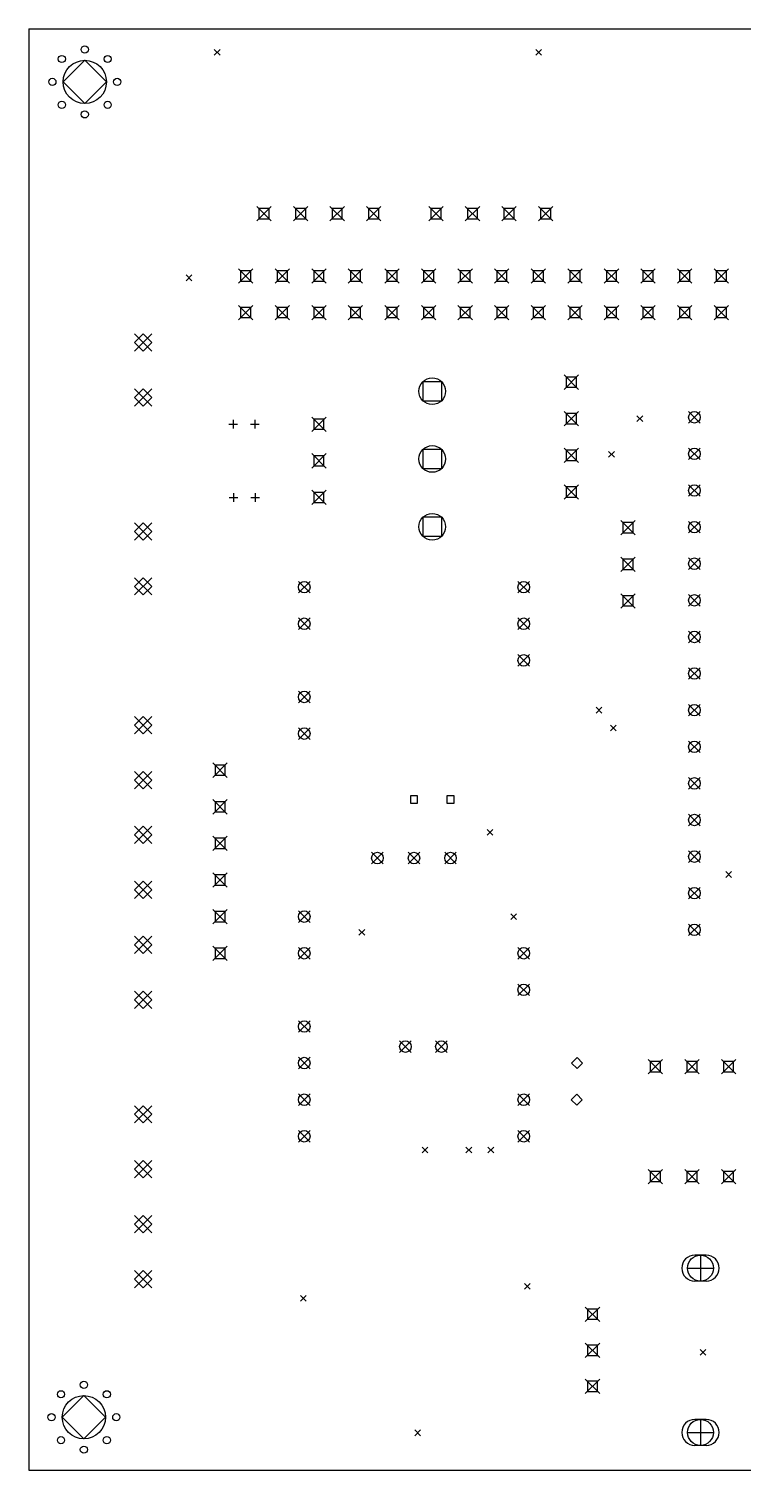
# Model space of a CAD drawing. Extents: x 3.82 to 7.87, y -7.69 to -1.56.
# Drawn here: x 3.937 to 5.89, y -5.502 to -1.565 of the extents above; entities that cross this region are included whole.
import ezdxf

# ---------------------------------------------------------------- set-up
doc = ezdxf.new("R2010")
doc.units = 0
doc.header["$MEASUREMENT"] = 0
doc.layers.add('BLACK', color=7, linetype='CONTINUOUS')

msp = doc.modelspace()

# ---------------------------------------------------------------- linework, layer by layer
at = {"layer": 'BLACK', "linetype": 'CONTINUOUS'}
for p, q in [((3.93701, -1.56496), (7.87402, -1.56496)), ((3.93701, -1.56496), (3.93701, -5.50197)), ((4.09, -1.65094), (4.03094, -1.71)), ((4.14906, -1.71), (4.09, -1.65094)), ((4.44413, -1.62113), (4.45987, -1.63687)), ((4.45987, -1.62113), (4.44413, -1.63687)), ((5.32313, -1.62113), (5.33887, -1.63687)), ((5.33887, -1.62113), (5.32313, -1.63687)), ((4.03094, -1.71), (4.09, -1.76906)), ((4.09, -1.76906), (4.14906, -1.71)), ((4.56031, -2.05031), (4.59969, -2.08969)), ((4.59969, -2.05031), (4.56031, -2.08969)), ((4.59392, -2.05608), (4.56608, -2.05608)), ((4.56608, -2.05608), (4.56608, -2.08392)), ((4.56608, -2.08392), (4.59392, -2.08392)), ((4.59392, -2.08392), (4.59392, -2.05608)), ((4.66031, -2.05031), (4.69969, -2.08969)), ((4.69969, -2.05031), (4.66031, -2.08969)), ((4.69392, -2.05608), (4.66608, -2.05608)), ((4.66608, -2.05608), (4.66608, -2.08392)), ((4.66608, -2.08392), (4.69392, -2.08392)), ((4.69392, -2.08392), (4.69392, -2.05608)), ((4.76031, -2.05031), (4.79969, -2.08969)), ((4.79969, -2.05031), (4.76031, -2.08969)), ((4.79392, -2.05608), (4.76608, -2.05608)), ((4.76608, -2.05608), (4.76608, -2.08392)), ((4.76608, -2.08392), (4.79392, -2.08392)), ((4.79392, -2.08392), (4.79392, -2.05608)), ((4.86031, -2.05031), (4.89969, -2.08969)), ((4.89969, -2.05031), (4.86031, -2.08969)), ((4.89392, -2.05608), (4.86608, -2.05608)), ((4.86608, -2.05608), (4.86608, -2.08392)), ((4.86608, -2.08392), (4.89392, -2.08392)), ((4.89392, -2.08392), (4.89392, -2.05608)), ((5.03031, -2.05031), (5.06969, -2.08969)), ((5.06969, -2.05031), (5.03031, -2.08969)), ((5.06392, -2.05608), (5.03608, -2.05608)), ((5.03608, -2.05608), (5.03608, -2.08392)), ((5.03608, -2.08392), (5.06392, -2.08392)), ((5.06392, -2.08392), (5.06392, -2.05608)), ((5.13031, -2.05031), (5.16969, -2.08969)), ((5.16969, -2.05031), (5.13031, -2.08969)), ((5.16392, -2.05608), (5.13608, -2.05608)), ((5.13608, -2.05608), (5.13608, -2.08392)), ((5.13608, -2.08392), (5.16392, -2.08392)), ((5.16392, -2.08392), (5.16392, -2.05608)), ((5.23031, -2.05031), (5.26969, -2.08969)), ((5.26969, -2.05031), (5.23031, -2.08969)), ((5.26392, -2.05608), (5.23608, -2.05608)), ((5.23608, -2.05608), (5.23608, -2.08392)), ((5.23608, -2.08392), (5.26392, -2.08392)), ((5.26392, -2.08392), (5.26392, -2.05608)), ((5.33031, -2.05031), (5.36969, -2.08969)), ((5.36969, -2.05031), (5.33031, -2.08969)), ((5.36392, -2.05608), (5.33608, -2.05608)), ((5.33608, -2.05608), (5.33608, -2.08392)), ((5.33608, -2.08392), (5.36392, -2.08392)), ((5.36392, -2.08392), (5.36392, -2.05608)), ((4.36713, -2.23713), (4.38287, -2.25287)), ((4.38287, -2.23713), (4.36713, -2.25287)), ((4.51031, -2.22031), (4.54969, -2.25969)), ((4.54969, -2.22031), (4.51031, -2.25969)), ((4.54392, -2.22608), (4.51608, -2.22608)), ((4.51608, -2.22608), (4.51608, -2.25392)), ((4.54392, -2.25392), (4.54392, -2.22608)), ((4.61031, -2.22031), (4.64969, -2.25969)), ((4.64969, -2.22031), (4.61031, -2.25969)), ((4.64392, -2.22608), (4.61608, -2.22608)), ((4.61608, -2.22608), (4.61608, -2.25392)), ((4.64392, -2.25392), (4.64392, -2.22608)), ((4.71031, -2.22031), (4.74969, -2.25969)), ((4.74969, -2.22031), (4.71031, -2.25969)), ((4.74392, -2.22608), (4.71608, -2.22608)), ((4.71608, -2.22608), (4.71608, -2.25392)), ((4.74392, -2.25392), (4.74392, -2.22608)), ((4.81031, -2.22031), (4.84969, -2.25969)), ((4.84969, -2.22031), (4.81031, -2.25969)), ((4.84392, -2.22608), (4.81608, -2.22608)), ((4.81608, -2.22608), (4.81608, -2.25392)), ((4.84392, -2.25392), (4.84392, -2.22608)), ((4.91031, -2.22031), (4.94969, -2.25969)), ((4.94969, -2.22031), (4.91031, -2.25969)), ((4.94392, -2.22608), (4.91608, -2.22608)), ((4.91608, -2.22608), (4.91608, -2.25392)), ((4.94392, -2.25392), (4.94392, -2.22608)), ((5.01031, -2.22031), (5.04969, -2.25969)), ((5.04969, -2.22031), (5.01031, -2.25969)), ((5.04392, -2.22608), (5.01608, -2.22608)), ((5.01608, -2.22608), (5.01608, -2.25392)), ((5.04392, -2.25392), (5.04392, -2.22608)), ((5.11031, -2.22031), (5.14969, -2.25969)), ((5.14969, -2.22031), (5.11031, -2.25969)), ((5.14392, -2.22608), (5.11608, -2.22608)), ((5.11608, -2.22608), (5.11608, -2.25392)), ((5.14392, -2.25392), (5.14392, -2.22608)), ((5.21031, -2.22031), (5.24969, -2.25969)), ((5.24969, -2.22031), (5.21031, -2.25969)), ((5.24392, -2.22608), (5.21608, -2.22608)), ((5.21608, -2.22608), (5.21608, -2.25392)), ((5.24392, -2.25392), (5.24392, -2.22608)), ((5.31031, -2.22031), (5.34969, -2.25969)), ((5.34969, -2.22031), (5.31031, -2.25969)), ((5.34392, -2.22608), (5.31608, -2.22608)), ((5.31608, -2.22608), (5.31608, -2.25392)), ((5.34392, -2.25392), (5.34392, -2.22608)), ((5.41031, -2.22031), (5.44969, -2.25969)), ((5.44969, -2.22031), (5.41031, -2.25969)), ((5.44392, -2.22608), (5.41608, -2.22608)), ((5.41608, -2.22608), (5.41608, -2.25392)), ((5.44392, -2.25392), (5.44392, -2.22608)), ((5.51031, -2.22031), (5.54969, -2.25969)), ((5.54969, -2.22031), (5.51031, -2.25969)), ((5.54392, -2.22608), (5.51608, -2.22608)), ((5.51608, -2.22608), (5.51608, -2.25392)), ((5.54392, -2.25392), (5.54392, -2.22608)), ((5.61031, -2.22031), (5.64969, -2.25969)), ((5.64969, -2.22031), (5.61031, -2.25969)), ((5.64392, -2.22608), (5.61608, -2.22608)), ((5.61608, -2.22608), (5.61608, -2.25392)), ((5.64392, -2.25392), (5.64392, -2.22608)), ((5.71031, -2.22031), (5.74969, -2.25969)), ((5.74969, -2.22031), (5.71031, -2.25969)), ((5.74392, -2.22608), (5.71608, -2.22608)), ((5.71608, -2.22608), (5.71608, -2.25392)), ((5.74392, -2.25392), (5.74392, -2.22608)), ((5.81031, -2.22031), (5.84969, -2.25969)), ((5.84969, -2.22031), (5.81031, -2.25969)), ((5.84392, -2.22608), (5.81608, -2.22608)), ((5.81608, -2.22608), (5.81608, -2.25392)), ((5.84392, -2.25392), (5.84392, -2.22608)), ((4.51608, -2.25392), (4.54392, -2.25392)), ((4.61608, -2.25392), (4.64392, -2.25392)), ((4.71608, -2.25392), (4.74392, -2.25392)), ((4.81608, -2.25392), (4.84392, -2.25392)), ((4.91608, -2.25392), (4.94392, -2.25392)), ((5.01608, -2.25392), (5.04392, -2.25392)), ((5.11608, -2.25392), (5.14392, -2.25392)), ((5.21608, -2.25392), (5.24392, -2.25392)), ((5.31608, -2.25392), (5.34392, -2.25392)), ((5.41608, -2.25392), (5.44392, -2.25392)), ((5.51608, -2.25392), (5.54392, -2.25392)), ((5.61608, -2.25392), (5.64392, -2.25392)), ((5.71608, -2.25392), (5.74392, -2.25392)), ((5.81608, -2.25392), (5.84392, -2.25392)), ((4.51031, -2.32031), (4.54969, -2.35969)), ((4.54969, -2.32031), (4.51031, -2.35969)), ((4.61031, -2.32031), (4.64969, -2.35969)), ((4.64969, -2.32031), (4.61031, -2.35969)), ((4.71031, -2.32031), (4.74969, -2.35969)), ((4.74969, -2.32031), (4.71031, -2.35969)), ((4.81031, -2.32031), (4.84969, -2.35969)), ((4.84969, -2.32031), (4.81031, -2.35969)), ((4.91031, -2.32031), (4.94969, -2.35969)), ((4.94969, -2.32031), (4.91031, -2.35969)), ((5.01031, -2.32031), (5.04969, -2.35969)), ((5.04969, -2.32031), (5.01031, -2.35969)), ((5.11031, -2.32031), (5.14969, -2.35969)), ((5.14969, -2.32031), (5.11031, -2.35969)), ((5.21031, -2.32031), (5.24969, -2.35969)), ((5.24969, -2.32031), (5.21031, -2.35969)), ((5.31031, -2.32031), (5.34969, -2.35969)), ((5.34969, -2.32031), (5.31031, -2.35969)), ((5.41031, -2.32031), (5.44969, -2.35969)), ((5.44969, -2.32031), (5.41031, -2.35969)), ((5.51031, -2.32031), (5.54969, -2.35969)), ((5.54969, -2.32031), (5.51031, -2.35969)), ((5.61031, -2.32031), (5.64969, -2.35969)), ((5.64969, -2.32031), (5.61031, -2.35969)), ((5.71031, -2.32031), (5.74969, -2.35969)), ((5.74969, -2.32031), (5.71031, -2.35969)), ((5.81031, -2.32031), (5.84969, -2.35969)), ((5.84969, -2.32031), (5.81031, -2.35969)), ((4.54392, -2.32608), (4.51608, -2.32608)), ((4.51608, -2.32608), (4.51608, -2.35392)), ((4.51608, -2.35392), (4.54392, -2.35392)), ((4.54392, -2.35392), (4.54392, -2.32608)), ((4.64392, -2.32608), (4.61608, -2.32608)), ((4.61608, -2.32608), (4.61608, -2.35392)), ((4.61608, -2.35392), (4.64392, -2.35392)), ((4.64392, -2.35392), (4.64392, -2.32608)), ((4.74392, -2.32608), (4.71608, -2.32608)), ((4.71608, -2.32608), (4.71608, -2.35392)), ((4.71608, -2.35392), (4.74392, -2.35392)), ((4.74392, -2.35392), (4.74392, -2.32608)), ((4.84392, -2.32608), (4.81608, -2.32608)), ((4.81608, -2.32608), (4.81608, -2.35392)), ((4.81608, -2.35392), (4.84392, -2.35392)), ((4.84392, -2.35392), (4.84392, -2.32608)), ((4.94392, -2.32608), (4.91608, -2.32608)), ((4.91608, -2.32608), (4.91608, -2.35392)), ((4.91608, -2.35392), (4.94392, -2.35392)), ((4.94392, -2.35392), (4.94392, -2.32608)), ((5.04392, -2.32608), (5.01608, -2.32608)), ((5.01608, -2.32608), (5.01608, -2.35392)), ((5.01608, -2.35392), (5.04392, -2.35392)), ((5.04392, -2.35392), (5.04392, -2.32608)), ((5.14392, -2.32608), (5.11608, -2.32608)), ((5.11608, -2.32608), (5.11608, -2.35392)), ((5.11608, -2.35392), (5.14392, -2.35392)), ((5.14392, -2.35392), (5.14392, -2.32608)), ((5.24392, -2.32608), (5.21608, -2.32608)), ((5.21608, -2.32608), (5.21608, -2.35392)), ((5.21608, -2.35392), (5.24392, -2.35392)), ((5.24392, -2.35392), (5.24392, -2.32608)), ((5.34392, -2.32608), (5.31608, -2.32608)), ((5.31608, -2.32608), (5.31608, -2.35392)), ((5.31608, -2.35392), (5.34392, -2.35392)), ((5.34392, -2.35392), (5.34392, -2.32608)), ((5.44392, -2.32608), (5.41608, -2.32608)), ((5.41608, -2.32608), (5.41608, -2.35392)), ((5.41608, -2.35392), (5.44392, -2.35392)), ((5.44392, -2.35392), (5.44392, -2.32608)), ((5.54392, -2.32608), (5.51608, -2.32608)), ((5.51608, -2.32608), (5.51608, -2.35392)), ((5.51608, -2.35392), (5.54392, -2.35392)), ((5.54392, -2.35392), (5.54392, -2.32608)), ((5.64392, -2.32608), (5.61608, -2.32608)), ((5.61608, -2.32608), (5.61608, -2.35392)), ((5.61608, -2.35392), (5.64392, -2.35392)), ((5.64392, -2.35392), (5.64392, -2.32608)), ((5.74392, -2.32608), (5.71608, -2.32608)), ((5.71608, -2.32608), (5.71608, -2.35392)), ((5.71608, -2.35392), (5.74392, -2.35392)), ((5.74392, -2.35392), (5.74392, -2.32608)), ((5.84392, -2.32608), (5.81608, -2.32608)), ((5.81608, -2.32608), (5.81608, -2.35392)), ((5.81608, -2.35392), (5.84392, -2.35392)), ((5.84392, -2.35392), (5.84392, -2.32608)), ((4.22638, -2.39803), (4.27362, -2.44528)), ((4.27362, -2.39803), (4.22638, -2.44528)), ((4.25, -2.39803), (4.22638, -2.42165)), ((4.27362, -2.42165), (4.25, -2.39803)), ((4.22638, -2.42165), (4.25, -2.44528)), ((4.25, -2.44528), (4.27362, -2.42165)), ((5.40031, -2.51031), (5.43969, -2.54969)), ((5.43969, -2.51031), (5.40031, -2.54969)), ((5.43392, -2.51608), (5.40608, -2.51608)), ((5.40608, -2.51608), (5.40608, -2.54392)), ((5.43392, -2.54392), (5.43392, -2.51608)), ((4.22638, -2.54803), (4.27362, -2.59528)), ((4.27362, -2.54803), (4.22638, -2.59528)), ((4.25, -2.54803), (4.22638, -2.57165)), ((4.27362, -2.57165), (4.25, -2.54803)), ((5.06575, -2.52917), (5.01425, -2.52917)), ((5.01425, -2.52917), (5.01425, -2.58067)), ((5.06575, -2.58067), (5.06575, -2.52917)), ((5.40608, -2.54392), (5.43392, -2.54392)), ((4.22638, -2.57165), (4.25, -2.59528)), ((4.25, -2.59528), (4.27362, -2.57165)), ((5.01425, -2.58067), (5.06575, -2.58067)), ((4.49594, -2.63319), (4.49594, -2.65681)), ((4.555, -2.63319), (4.555, -2.65681)), ((4.71031, -2.62531), (4.74969, -2.66469)), ((4.74969, -2.62531), (4.71031, -2.66469)), ((4.74392, -2.63108), (4.71608, -2.63108)), ((4.71608, -2.63108), (4.71608, -2.65892)), ((4.74392, -2.65892), (4.74392, -2.63108)), ((5.40031, -2.61031), (5.43969, -2.64969)), ((5.43969, -2.61031), (5.40031, -2.64969)), ((5.43392, -2.61608), (5.40608, -2.61608)), ((5.40608, -2.61608), (5.40608, -2.64392)), ((5.43392, -2.64392), (5.43392, -2.61608)), ((5.59963, -2.62213), (5.61537, -2.63787)), ((5.61537, -2.62213), (5.59963, -2.63787)), ((5.74075, -2.61025), (5.77225, -2.64175)), ((5.77225, -2.61025), (5.74075, -2.64175)), ((4.48413, -2.645), (4.50776, -2.645)), ((4.54319, -2.645), (4.56681, -2.645)), ((4.71608, -2.65892), (4.74392, -2.65892)), ((5.40608, -2.64392), (5.43392, -2.64392)), ((5.06575, -2.71421), (5.01425, -2.71421)), ((5.01425, -2.71421), (5.01425, -2.76571)), ((5.06575, -2.76571), (5.06575, -2.71421)), ((5.40031, -2.71031), (5.43969, -2.74969)), ((5.43969, -2.71031), (5.40031, -2.74969)), ((5.43392, -2.71608), (5.40608, -2.71608)), ((5.40608, -2.71608), (5.40608, -2.74392)), ((5.43392, -2.74392), (5.43392, -2.71608)), ((5.74075, -2.71025), (5.77225, -2.74175)), ((5.77225, -2.71025), (5.74075, -2.74175)), ((4.71031, -2.72531), (4.74969, -2.76469)), ((4.74969, -2.72531), (4.71031, -2.76469)), ((4.74392, -2.73108), (4.71608, -2.73108)), ((4.71608, -2.73108), (4.71608, -2.75892)), ((4.74392, -2.75892), (4.74392, -2.73108)), ((5.40608, -2.74392), (5.43392, -2.74392)), ((5.52213, -2.71963), (5.53787, -2.73537)), ((5.53787, -2.71963), (5.52213, -2.73537)), ((4.71608, -2.75892), (4.74392, -2.75892)), ((5.01425, -2.76571), (5.06575, -2.76571)), ((4.49694, -2.83319), (4.49694, -2.85681)), ((4.556, -2.83319), (4.556, -2.85681)), ((4.71031, -2.82531), (4.74969, -2.86469)), ((4.74969, -2.82531), (4.71031, -2.86469)), ((4.74392, -2.83108), (4.71608, -2.83108)), ((4.71608, -2.83108), (4.71608, -2.85892)), ((4.74392, -2.85892), (4.74392, -2.83108)), ((5.40031, -2.81031), (5.43969, -2.84969)), ((5.43969, -2.81031), (5.40031, -2.84969)), ((5.43392, -2.81608), (5.40608, -2.81608)), ((5.40608, -2.81608), (5.40608, -2.84392)), ((5.43392, -2.84392), (5.43392, -2.81608)), ((5.74075, -2.81025), (5.77225, -2.84175)), ((5.77225, -2.81025), (5.74075, -2.84175)), ((4.48513, -2.845), (4.50876, -2.845)), ((4.54419, -2.845), (4.56781, -2.845)), ((4.71608, -2.85892), (4.74392, -2.85892)), ((5.40608, -2.84392), (5.43392, -2.84392)), ((5.06575, -2.89925), (5.01425, -2.89925)), ((5.01425, -2.89925), (5.01425, -2.95075)), ((5.06575, -2.95075), (5.06575, -2.89925)), ((5.55531, -2.90781), (5.59469, -2.94719)), ((5.59469, -2.90781), (5.55531, -2.94719)), ((5.74075, -2.91025), (5.77225, -2.94175)), ((5.77225, -2.91025), (5.74075, -2.94175)), ((4.22638, -2.91417), (4.27362, -2.96142)), ((4.27362, -2.91417), (4.22638, -2.96142)), ((4.25, -2.91417), (4.22638, -2.9378)), ((4.22638, -2.9378), (4.25, -2.96142)), ((4.27362, -2.9378), (4.25, -2.91417)), ((4.25, -2.96142), (4.27362, -2.9378)), ((5.01425, -2.95075), (5.06575, -2.95075)), ((5.58892, -2.91358), (5.56108, -2.91358)), ((5.56108, -2.91358), (5.56108, -2.94142)), ((5.56108, -2.94142), (5.58892, -2.94142)), ((5.58892, -2.94142), (5.58892, -2.91358)), ((5.55531, -3.00781), (5.59469, -3.04719)), ((5.59469, -3.00781), (5.55531, -3.04719)), ((5.58892, -3.01358), (5.56108, -3.01358)), ((5.56108, -3.01358), (5.56108, -3.04142)), ((5.58892, -3.04142), (5.58892, -3.01358)), ((5.74075, -3.01025), (5.77225, -3.04175)), ((5.77225, -3.01025), (5.74075, -3.04175)), ((4.22638, -3.06417), (4.27362, -3.11142)), ((4.27362, -3.06417), (4.22638, -3.11142)), ((4.25, -3.06417), (4.22638, -3.0878)), ((4.27362, -3.0878), (4.25, -3.06417)), ((5.56108, -3.04142), (5.58892, -3.04142)), ((4.22638, -3.0878), (4.25, -3.11142)), ((4.25, -3.11142), (4.27362, -3.0878)), ((4.67425, -3.07425), (4.70575, -3.10575)), ((4.70575, -3.07425), (4.67425, -3.10575)), ((5.27425, -3.07425), (5.30575, -3.10575)), ((5.30575, -3.07425), (5.27425, -3.10575)), ((5.55531, -3.10781), (5.59469, -3.14719)), ((5.59469, -3.10781), (5.55531, -3.14719)), ((5.58892, -3.11358), (5.56108, -3.11358)), ((5.56108, -3.11358), (5.56108, -3.14142)), ((5.56108, -3.14142), (5.58892, -3.14142)), ((5.58892, -3.14142), (5.58892, -3.11358)), ((5.74075, -3.11025), (5.77225, -3.14175)), ((5.77225, -3.11025), (5.74075, -3.14175)), ((4.67425, -3.17425), (4.70575, -3.20575)), ((4.70575, -3.17425), (4.67425, -3.20575)), ((5.27425, -3.17425), (5.30575, -3.20575)), ((5.30575, -3.17425), (5.27425, -3.20575)), ((5.74075, -3.21025), (5.77225, -3.24175)), ((5.77225, -3.21025), (5.74075, -3.24175)), ((5.27425, -3.27425), (5.30575, -3.30575)), ((5.30575, -3.27425), (5.27425, -3.30575)), ((5.74075, -3.31025), (5.77225, -3.34175)), ((5.77225, -3.31025), (5.74075, -3.34175)), ((4.67425, -3.37425), (4.70575, -3.40575)), ((4.70575, -3.37425), (4.67425, -3.40575)), ((5.48813, -3.41813), (5.50387, -3.43387)), ((5.50387, -3.41813), (5.48813, -3.43387)), ((5.74075, -3.41025), (5.77225, -3.44175)), ((5.77225, -3.41025), (5.74075, -3.44175)), ((4.22638, -3.44331), (4.27362, -3.49055)), ((4.27362, -3.44331), (4.22638, -3.49055)), ((4.25, -3.44331), (4.22638, -3.46693)), ((4.27362, -3.46693), (4.25, -3.44331)), ((4.22638, -3.46693), (4.25, -3.49055)), ((4.25, -3.49055), (4.27362, -3.46693)), ((4.67425, -3.47425), (4.70575, -3.50575)), ((4.70575, -3.47425), (4.67425, -3.50575)), ((5.52713, -3.46713), (5.54287, -3.48287)), ((5.54287, -3.46713), (5.52713, -3.48287)), ((5.74075, -3.51025), (5.77225, -3.54175)), ((5.77225, -3.51025), (5.74075, -3.54175)), ((4.44031, -3.57031), (4.47969, -3.60969)), ((4.47969, -3.57031), (4.44031, -3.60969)), ((4.47392, -3.57608), (4.44608, -3.57608)), ((4.44608, -3.57608), (4.44608, -3.60392)), ((4.47392, -3.60392), (4.47392, -3.57608)), ((4.22638, -3.59331), (4.27362, -3.64055)), ((4.27362, -3.59331), (4.22638, -3.64055)), ((4.25, -3.59331), (4.22638, -3.61693)), ((4.22638, -3.61693), (4.25, -3.64055)), ((4.27362, -3.61693), (4.25, -3.59331)), ((4.25, -3.64055), (4.27362, -3.61693)), ((4.44608, -3.60392), (4.47392, -3.60392)), ((5.74075, -3.61025), (5.77225, -3.64175)), ((5.77225, -3.61025), (5.74075, -3.64175)), ((4.99974, -3.66026), (4.98026, -3.66026)), ((4.98026, -3.66026), (4.98026, -3.67974)), ((4.99974, -3.67974), (4.99974, -3.66026)), ((5.09974, -3.66026), (5.08026, -3.66026)), ((5.08026, -3.66026), (5.08026, -3.67974)), ((5.09974, -3.67974), (5.09974, -3.66026)), ((4.44031, -3.67031), (4.47969, -3.70969)), ((4.47969, -3.67031), (4.44031, -3.70969)), ((4.47392, -3.67608), (4.44608, -3.67608)), ((4.44608, -3.67608), (4.44608, -3.70392)), ((4.47392, -3.70392), (4.47392, -3.67608)), ((4.98026, -3.67974), (4.99974, -3.67974)), ((5.08026, -3.67974), (5.09974, -3.67974)), ((4.44608, -3.70392), (4.47392, -3.70392)), ((5.74075, -3.71025), (5.77225, -3.74175)), ((5.77225, -3.71025), (5.74075, -3.74175)), ((4.22638, -3.74331), (4.27362, -3.79055)), ((4.27362, -3.74331), (4.22638, -3.79055)), ((4.25, -3.74331), (4.22638, -3.76693)), ((4.22638, -3.76693), (4.25, -3.79055)), ((4.27362, -3.76693), (4.25, -3.74331)), ((4.25, -3.79055), (4.27362, -3.76693)), ((4.44031, -3.77031), (4.47969, -3.80969)), ((4.47969, -3.77031), (4.44031, -3.80969)), ((4.47392, -3.77608), (4.44608, -3.77608)), ((4.44608, -3.77608), (4.44608, -3.80392)), ((4.47392, -3.80392), (4.47392, -3.77608)), ((5.18963, -3.75213), (5.20537, -3.76787)), ((5.20537, -3.75213), (5.18963, -3.76787)), ((4.44608, -3.80392), (4.47392, -3.80392)), ((4.87425, -3.81425), (4.90575, -3.84575)), ((4.90575, -3.81425), (4.87425, -3.84575)), ((4.97425, -3.81425), (5.00575, -3.84575)), ((5.00575, -3.81425), (4.97425, -3.84575)), ((5.07425, -3.81425), (5.10575, -3.84575)), ((5.10575, -3.81425), (5.07425, -3.84575)), ((5.74075, -3.81025), (5.77225, -3.84175)), ((5.77225, -3.81025), (5.74075, -3.84175)), ((4.22638, -3.89331), (4.27362, -3.94055)), ((4.27362, -3.89331), (4.22638, -3.94055)), ((4.25, -3.89331), (4.22638, -3.91693)), ((4.27362, -3.91693), (4.25, -3.89331)), ((4.44031, -3.87031), (4.47969, -3.90969)), ((4.47969, -3.87031), (4.44031, -3.90969)), ((4.47392, -3.87608), (4.44608, -3.87608)), ((4.44608, -3.87608), (4.44608, -3.90392)), ((4.47392, -3.90392), (4.47392, -3.87608)), ((5.84213, -3.86713), (5.85787, -3.88287)), ((5.85787, -3.86713), (5.84213, -3.88287)), ((4.22638, -3.91693), (4.25, -3.94055)), ((4.25, -3.94055), (4.27362, -3.91693)), ((4.44608, -3.90392), (4.47392, -3.90392)), ((5.74075, -3.91025), (5.77225, -3.94175)), ((5.77225, -3.91025), (5.74075, -3.94175)), ((4.44031, -3.97031), (4.47969, -4.00969)), ((4.47969, -3.97031), (4.44031, -4.00969)), ((4.47392, -3.97608), (4.44608, -3.97608)), ((4.44608, -3.97608), (4.44608, -4.00392)), ((4.47392, -4.00392), (4.47392, -3.97608)), ((4.67425, -3.97425), (4.70575, -4.00575)), ((4.70575, -3.97425), (4.67425, -4.00575)), ((4.44608, -4.00392), (4.47392, -4.00392)), ((5.25463, -3.98213), (5.27037, -3.99787)), ((5.27037, -3.98213), (5.25463, -3.99787)), ((5.74075, -4.01025), (5.77225, -4.04175)), ((5.77225, -4.01025), (5.74075, -4.04175)), ((4.22638, -4.04331), (4.27362, -4.09055)), ((4.27362, -4.04331), (4.22638, -4.09055)), ((4.25, -4.04331), (4.22638, -4.06693)), ((4.27362, -4.06693), (4.25, -4.04331)), ((4.83963, -4.02484), (4.85537, -4.04059)), ((4.85537, -4.02484), (4.83963, -4.04059)), ((4.22638, -4.06693), (4.25, -4.09055)), ((4.25, -4.09055), (4.27362, -4.06693)), ((4.44031, -4.07031), (4.47969, -4.10969)), ((4.47969, -4.07031), (4.44031, -4.10969)), ((4.47392, -4.07608), (4.44608, -4.07608)), ((4.44608, -4.07608), (4.44608, -4.10392)), ((4.47392, -4.10392), (4.47392, -4.07608)), ((4.67425, -4.07425), (4.70575, -4.10575)), ((4.70575, -4.07425), (4.67425, -4.10575)), ((5.27425, -4.07425), (5.30575, -4.10575)), ((5.30575, -4.07425), (5.27425, -4.10575)), ((4.44608, -4.10392), (4.47392, -4.10392)), ((4.22638, -4.19331), (4.27362, -4.24055)), ((4.27362, -4.19331), (4.22638, -4.24055)), ((4.25, -4.19331), (4.22638, -4.21693)), ((4.27362, -4.21693), (4.25, -4.19331)), ((5.27425, -4.17425), (5.30575, -4.20575)), ((5.30575, -4.17425), (5.27425, -4.20575)), ((4.22638, -4.21693), (4.25, -4.24055)), ((4.25, -4.24055), (4.27362, -4.21693)), ((4.67425, -4.27425), (4.70575, -4.30575)), ((4.70575, -4.27425), (4.67425, -4.30575)), ((4.95083, -4.32925), (4.98232, -4.36075)), ((4.98232, -4.32925), (4.95083, -4.36075)), ((5.04925, -4.32925), (5.08075, -4.36075)), ((5.08075, -4.32925), (5.04925, -4.36075)), ((4.67425, -4.37425), (4.70575, -4.40575)), ((4.70575, -4.37425), (4.67425, -4.40575)), ((5.43579, -4.375), (5.42079, -4.39)), ((5.42079, -4.39), (5.43579, -4.405)), ((5.45079, -4.39), (5.43579, -4.375)), ((5.43579, -4.405), (5.45079, -4.39)), ((5.63031, -4.38031), (5.66969, -4.41969)), ((5.66969, -4.38031), (5.63031, -4.41969)), ((5.66392, -4.38608), (5.63608, -4.38608)), ((5.63608, -4.38608), (5.63608, -4.41392)), ((5.66392, -4.41392), (5.66392, -4.38608)), ((5.73031, -4.38031), (5.76969, -4.41969)), ((5.76969, -4.38031), (5.73031, -4.41969)), ((5.76392, -4.38608), (5.73608, -4.38608)), ((5.73608, -4.38608), (5.73608, -4.41392)), ((5.76392, -4.41392), (5.76392, -4.38608)), ((5.83031, -4.38031), (5.86969, -4.41969)), ((5.86969, -4.38031), (5.83031, -4.41969)), ((5.86392, -4.38608), (5.83608, -4.38608)), ((5.83608, -4.38608), (5.83608, -4.41392)), ((5.86392, -4.41392), (5.86392, -4.38608)), ((5.63608, -4.41392), (5.66392, -4.41392)), ((5.73608, -4.41392), (5.76392, -4.41392)), ((5.83608, -4.41392), (5.86392, -4.41392)), ((4.67425, -4.47425), (4.70575, -4.50575)), ((4.70575, -4.47425), (4.67425, -4.50575)), ((5.27425, -4.47425), (5.30575, -4.50575)), ((5.30575, -4.47425), (5.27425, -4.50575)), ((5.435, -4.475), (5.42, -4.49)), ((5.45, -4.49), (5.435, -4.475)), ((4.22638, -4.50638), (4.27362, -4.55362)), ((4.27362, -4.50638), (4.22638, -4.55362)), ((4.25, -4.50638), (4.22638, -4.53)), ((4.27362, -4.53), (4.25, -4.50638)), ((5.42, -4.49), (5.435, -4.505)), ((5.435, -4.505), (5.45, -4.49)), ((4.22638, -4.53), (4.25, -4.55362)), ((4.25, -4.55362), (4.27362, -4.53)), ((4.67425, -4.57425), (4.70575, -4.60575)), ((4.70575, -4.57425), (4.67425, -4.60575)), ((5.27425, -4.57425), (5.30575, -4.60575)), ((5.30575, -4.57425), (5.27425, -4.60575)), ((5.01213, -4.61963), (5.02787, -4.63537)), ((5.02787, -4.61963), (5.01213, -4.63537)), ((5.13213, -4.61963), (5.14787, -4.63537)), ((5.14787, -4.61963), (5.13213, -4.63537)), ((5.19213, -4.61963), (5.20787, -4.63537)), ((5.20787, -4.61963), (5.19213, -4.63537)), ((4.22638, -4.65638), (4.27362, -4.70362)), ((4.27362, -4.65638), (4.22638, -4.70362)), ((4.25, -4.65638), (4.22638, -4.68)), ((4.22638, -4.68), (4.25, -4.70362)), ((4.27362, -4.68), (4.25, -4.65638)), ((4.25, -4.70362), (4.27362, -4.68)), ((5.63031, -4.68031), (5.66969, -4.71969)), ((5.66969, -4.68031), (5.63031, -4.71969)), ((5.73031, -4.68031), (5.76969, -4.71969)), ((5.76969, -4.68031), (5.73031, -4.71969)), ((5.83031, -4.68031), (5.86969, -4.71969)), ((5.86969, -4.68031), (5.83031, -4.71969)), ((5.66392, -4.68608), (5.63608, -4.68608)), ((5.63608, -4.68608), (5.63608, -4.71392)), ((5.63608, -4.71392), (5.66392, -4.71392)), ((5.66392, -4.71392), (5.66392, -4.68608)), ((5.76392, -4.68608), (5.73608, -4.68608)), ((5.73608, -4.68608), (5.73608, -4.71392)), ((5.73608, -4.71392), (5.76392, -4.71392)), ((5.76392, -4.71392), (5.76392, -4.68608)), ((5.86392, -4.68608), (5.83608, -4.68608)), ((5.83608, -4.68608), (5.83608, -4.71392)), ((5.83608, -4.71392), (5.86392, -4.71392)), ((5.86392, -4.71392), (5.86392, -4.68608)), ((4.22638, -4.80638), (4.27362, -4.85362)), ((4.27362, -4.80638), (4.22638, -4.85362)), ((4.25, -4.80638), (4.22638, -4.83)), ((4.22638, -4.83), (4.25, -4.85362)), ((4.27362, -4.83), (4.25, -4.80638)), ((4.25, -4.85362), (4.27362, -4.83)), ((5.78898, -4.91457), (5.75748, -4.91457)), ((5.77323, -4.91457), (5.77323, -4.98543)), ((4.22638, -4.95638), (4.27362, -5.00362)), ((4.27362, -4.95638), (4.22638, -5.00362)), ((4.25, -4.95638), (4.22638, -4.98)), ((4.27362, -4.98), (4.25, -4.95638)), ((5.7378, -4.95), (5.80866, -4.95)), ((4.22638, -4.98), (4.25, -5.00362)), ((4.25, -5.00362), (4.27362, -4.98)), ((5.29213, -4.99213), (5.30787, -5.00787)), ((5.30787, -4.99213), (5.29213, -5.00787)), ((5.78898, -4.98543), (5.75748, -4.98543)), ((4.67963, -5.02463), (4.69537, -5.04037)), ((4.69537, -5.02463), (4.67963, -5.04037)), ((5.45827, -5.0563), (5.49764, -5.09567)), ((5.49764, -5.0563), (5.45827, -5.09567)), ((5.49187, -5.06206), (5.46403, -5.06206)), ((5.46403, -5.06206), (5.46403, -5.0899)), ((5.49187, -5.0899), (5.49187, -5.06206)), ((5.46403, -5.0899), (5.49187, -5.0899)), ((5.45827, -5.15472), (5.49764, -5.19409)), ((5.49764, -5.15472), (5.45827, -5.19409)), ((5.49187, -5.16049), (5.46403, -5.16049)), ((5.46403, -5.16049), (5.46403, -5.18833)), ((5.46403, -5.18833), (5.49187, -5.18833)), ((5.49187, -5.18833), (5.49187, -5.16049)), ((5.77213, -5.17213), (5.78787, -5.18787)), ((5.78787, -5.17213), (5.77213, -5.18787)), ((5.45827, -5.25315), (5.49764, -5.29252)), ((5.49764, -5.25315), (5.45827, -5.29252)), ((5.49187, -5.25892), (5.46403, -5.25892)), ((5.46403, -5.25892), (5.46403, -5.28675)), ((5.49187, -5.28675), (5.49187, -5.25892)), ((4.08764, -5.29831), (4.02858, -5.35736)), ((4.14669, -5.35736), (4.08764, -5.29831)), ((5.46403, -5.28675), (5.49187, -5.28675)), ((4.02858, -5.35736), (4.08764, -5.41642)), ((4.08764, -5.41642), (4.14669, -5.35736)), ((4.99213, -5.39213), (5.00787, -5.40787)), ((5.00787, -5.39213), (4.99213, -5.40787)), ((5.78898, -5.36339), (5.75748, -5.36339)), ((5.77323, -5.36339), (5.77323, -5.43425)), ((5.7378, -5.39882), (5.80866, -5.39882)), ((5.78898, -5.43425), (5.75748, -5.43425)), ((3.93701, -5.50197), (7.87402, -5.50197))]:
    msp.add_line(p, q, dxfattribs=at)
at = {"layer": 'BLACK'}
for centre, radius in [((4.09, -1.62142), 0.00984), ((4.02736, -1.64736), 0.00984), ((4.09, -1.71), 0.05906), ((4.15264, -1.64736), 0.00984), ((4.00142, -1.71), 0.00984), ((4.17858, -1.71), 0.00984), ((4.02736, -1.77264), 0.00984), ((4.15264, -1.77264), 0.00984), ((4.09, -1.79858), 0.00984), ((5.04, -2.55492), 0.03642), ((5.7565, -2.626), 0.01575), ((5.04, -2.73996), 0.03642), ((5.7565, -2.726), 0.01575), ((5.7565, -2.826), 0.01575), ((5.04, -2.925), 0.03642), ((5.7565, -2.926), 0.01575), ((5.7565, -3.026), 0.01575), ((4.69, -3.09), 0.01575), ((5.29, -3.09), 0.01575), ((5.7565, -3.126), 0.01575), ((4.69, -3.19), 0.01575), ((5.29, -3.19), 0.01575), ((5.7565, -3.226), 0.01575), ((5.29, -3.29), 0.01575), ((5.7565, -3.326), 0.01575), ((4.69, -3.39), 0.01575), ((5.7565, -3.426), 0.01575), ((4.69, -3.49), 0.01575), ((5.7565, -3.526), 0.01575), ((5.7565, -3.626), 0.01575), ((5.7565, -3.726), 0.01575), ((4.89, -3.83), 0.01575), ((4.99, -3.83), 0.01575), ((5.09, -3.83), 0.01575), ((5.7565, -3.826), 0.01575), ((5.7565, -3.926), 0.01575), ((4.69, -3.99), 0.01575), ((5.7565, -4.026), 0.01575), ((4.69, -4.09), 0.01575), ((5.29, -4.09), 0.01575), ((5.29, -4.19), 0.01575), ((4.69, -4.29), 0.01575), ((4.96657, -4.345), 0.01575), ((5.065, -4.345), 0.01575), ((4.69, -4.39), 0.01575), ((4.69, -4.49), 0.01575), ((5.29, -4.49), 0.01575), ((4.69, -4.59), 0.01575), ((5.29, -4.59), 0.01575), ((5.77323, -4.95), 0.03543), ((4.08764, -5.26878), 0.00984), ((4.025, -5.29473), 0.00984), ((4.08764, -5.35736), 0.05906), ((4.15027, -5.29473), 0.00984), ((3.99905, -5.35736), 0.00984), ((4.17622, -5.35736), 0.00984), ((5.77323, -5.39882), 0.03543), ((4.025, -5.42), 0.00984), ((4.15027, -5.42), 0.00984), ((4.08764, -5.44595), 0.00984)]:
    msp.add_circle(centre, radius, dxfattribs=at)
for centre, start, end in [((5.75748, -4.95), 450, 630), ((5.78898, -4.95), 270, 450), ((5.75748, -5.39882), 450, 630), ((5.78898, -5.39882), 270, 450)]:
    msp.add_arc(centre, 0.03543, start, end, dxfattribs=at)

doc.saveas('drawing.dxf')
